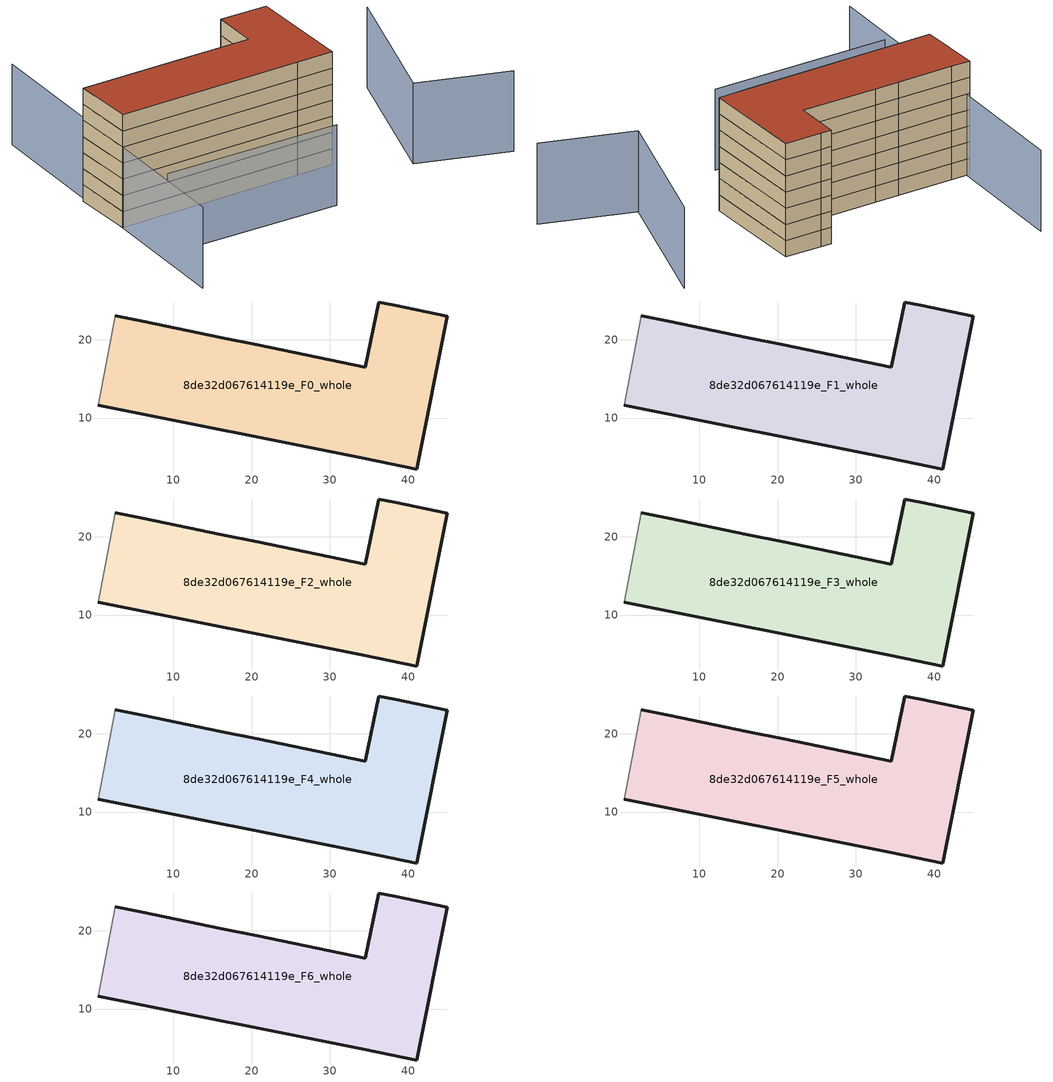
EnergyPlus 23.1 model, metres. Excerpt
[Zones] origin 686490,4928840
8de32d067614119e_F0_whole
 floor ground (EU_floor_Construction): 44.97,22.98 41.07,3.49 34.31,4.85 0.39,11.66 2.53,23.1 6.05,22.37 16.15,20.29 20.68,19.35 34.53,16.49 36.25,24.83 38.26,24.39 z0
 wall outside (EU_wall_Construction): 0.39,11.66 34.31,4.85 41.07,3.49 44.97,22.98 38.26,24.39 36.25,24.83 34.53,16.49 20.68,19.35 16.15,20.29 6.05,22.37 2.53,23.1 z0:3
 wall adiabatic (EU_wall_Construction): 2.53,23.1 0.39,11.66 z0:3
8de32d067614119e_F1_whole
 floor to 8de32d067614119e_F0_whole (EU_floor_Construction): 44.97,22.98 41.07,3.49 34.31,4.85 0.39,11.66 2.53,23.1 6.05,22.37 16.15,20.29 20.68,19.35 34.53,16.49 36.25,24.83 38.26,24.39 z3
 wall outside (EU_wall_Construction): 0.39,11.66 34.31,4.85 41.07,3.49 44.97,22.98 38.26,24.39 36.25,24.83 34.53,16.49 20.68,19.35 16.15,20.29 6.05,22.37 2.53,23.1 z3:6
 wall adiabatic (EU_wall_Construction): 2.53,23.1 0.39,11.66 z3:6
8de32d067614119e_F2_whole
 floor to 8de32d067614119e_F1_whole (EU_floor_Construction): 44.97,22.98 41.07,3.49 34.31,4.85 0.39,11.66 2.53,23.1 6.05,22.37 16.15,20.29 20.68,19.35 34.53,16.49 36.25,24.83 38.26,24.39 z6
 wall outside (EU_wall_Construction): 0.39,11.66 34.31,4.85 41.07,3.49 44.97,22.98 38.26,24.39 36.25,24.83 34.53,16.49 20.68,19.35 16.15,20.29 6.05,22.37 2.53,23.1 z6:9
 wall adiabatic (EU_wall_Construction): 2.53,23.1 0.39,11.66 z6:9
8de32d067614119e_F3_whole
 floor to 8de32d067614119e_F2_whole (EU_floor_Construction): 44.97,22.98 41.07,3.49 34.31,4.85 0.39,11.66 2.53,23.1 6.05,22.37 16.15,20.29 20.68,19.35 34.53,16.49 36.25,24.83 38.26,24.39 z9
 wall outside (EU_wall_Construction): 0.39,11.66 34.31,4.85 41.07,3.49 44.97,22.98 38.26,24.39 36.25,24.83 34.53,16.49 20.68,19.35 16.15,20.29 6.05,22.37 2.53,23.1 z9:12
 wall adiabatic (EU_wall_Construction): 2.53,23.1 0.39,11.66 z9:12
8de32d067614119e_F4_whole
 floor to 8de32d067614119e_F3_whole (EU_floor_Construction): 44.97,22.98 41.07,3.49 34.31,4.85 0.39,11.66 2.53,23.1 6.05,22.37 16.15,20.29 20.68,19.35 34.53,16.49 36.25,24.83 38.26,24.39 z12
 wall outside (EU_wall_Construction): 0.39,11.66 34.31,4.85 41.07,3.49 44.97,22.98 38.26,24.39 36.25,24.83 34.53,16.49 20.68,19.35 16.15,20.29 6.05,22.37 2.53,23.1 z12:15
 wall adiabatic (EU_wall_Construction): 2.53,23.1 0.39,11.66 z12:15
8de32d067614119e_F5_whole
 floor to 8de32d067614119e_F4_whole (EU_floor_Construction): 44.97,22.98 41.07,3.49 34.31,4.85 0.39,11.66 2.53,23.1 6.05,22.37 16.15,20.29 20.68,19.35 34.53,16.49 36.25,24.83 38.26,24.39 z15
 wall outside (EU_wall_Construction): 0.39,11.66 34.31,4.85 41.07,3.49 44.97,22.98 38.26,24.39 36.25,24.83 34.53,16.49 20.68,19.35 16.15,20.29 6.05,22.37 2.53,23.1 z15:18
 wall adiabatic (EU_wall_Construction): 2.53,23.1 0.39,11.66 z15:18
8de32d067614119e_F6_whole
 floor to 8de32d067614119e_F5_whole (EU_floor_Construction): 44.97,22.98 41.07,3.49 34.31,4.85 0.39,11.66 2.53,23.1 6.05,22.37 16.15,20.29 20.68,19.35 34.53,16.49 36.25,24.83 38.26,24.39 z18
 wall outside (EU_wall_Construction): 0.39,11.66 34.31,4.85 41.07,3.49 44.97,22.98 38.26,24.39 36.25,24.83 34.53,16.49 20.68,19.35 16.15,20.29 6.05,22.37 2.53,23.1 z18:21
 wall adiabatic (EU_wall_Construction): 2.53,23.1 0.39,11.66 z18:21
 roof outside (EU_roof_Construction): 41.07,3.49 44.97,22.98 38.26,24.39 36.25,24.83 34.53,16.49 20.68,19.35 16.15,20.29 6.05,22.37 2.53,23.1 0.39,11.66 34.31,4.85 z21
shading: 65.87,-14.11 50.82,-5.7 / 50.82,-5.7 64.72,19.16 / -1.08,-0.41 31.34,-7.4 / 8.53,45.87 -5.5,-13.13 z0:15
[Building]
EU S2 Campaign: North Axis=0; Terrain=City; Solar Distribution=FullExterior
[Site:Location]
Bologna: Latitude=44.5; Longitude=11.25; Time Zone=1; Elevation=37
[SizingPeriod:WeatherFileDays]
AnnualSizingPeriod: Begin Month=1; Begin Day of Month=1; End Month=12; End Day of Month=31; Day of Week for Start Day=Monday; Use Weather File Daylight Saving Period=No; Use Weather File Rain and Snow Indicators=No
[MATERIAL]
EU_InternalMass_Material: Roughness=MediumRough; Thickness=0.1; Conductivity=1; Density=1800; Specific Heat=900; Thermal Absorptance=0.9; Solar Absorptance=0.7; Visible Absorptance=0.7
[MATERIAL:NOMASS] Roughness=MediumRough; Thermal Absorptance=0.9; Solar Absorptance=0.7; Visible Absorptance=0.7
Name | Thermal Resistance
EU_wall_NoMass | 0.905828
EU_roof_NoMass | 0.37593
EU_floor_NoMass | 0.67114
[CONSTRUCTION]
EU_wall_Construction: EU_wall_NoMass
EU_roof_Construction: EU_roof_NoMass
EU_floor_Construction: EU_floor_NoMass
EU_InternalMass_Construction: EU_InternalMass_Material
[ZONE] Type=1; Multiplier=1; Ceiling Height=autocalculate; Volume=1664.21; Floor Area=autocalculate; Part of Total Floor Area=Yes
8de32d067614119e_F0_whole; 8de32d067614119e_F1_whole; 8de32d067614119e_F2_whole; 8de32d067614119e_F3_whole; 8de32d067614119e_F4_whole; 8de32d067614119e_F5_whole; 8de32d067614119e_F6_whole
[INTERNALMASS] Construction=EU_InternalMass_Construction; Surface Area=554.736
Name | Zone or ZoneList
8de32d067614119e_F0_whole_EU_InternalMass | 8de32d067614119e_F0_whole
8de32d067614119e_F1_whole_EU_InternalMass | 8de32d067614119e_F1_whole
8de32d067614119e_F2_whole_EU_InternalMass | 8de32d067614119e_F2_whole
8de32d067614119e_F3_whole_EU_InternalMass | 8de32d067614119e_F3_whole
8de32d067614119e_F4_whole_EU_InternalMass | 8de32d067614119e_F4_whole
8de32d067614119e_F5_whole_EU_InternalMass | 8de32d067614119e_F5_whole
8de32d067614119e_F6_whole_EU_InternalMass | 8de32d067614119e_F6_whole
[OTHEREQUIPMENT] Fuel Type=Electricity; Design Level Calculation Method=Watts/Area; Power per Zone Floor Area=1; Fraction Latent=0; Fraction Radiant=0; Fraction Lost=0; Carbon Dioxide Generation Rate=0; EndUse Subcategory=EU_Step8_InternalGains
Name | Zone or ZoneList or Space or SpaceList | Schedule
EU_Step8_InternalGain_8de32d067614119e_F0_whole_f000 | 8de32d067614119e_F0_whole | EU_Step8_GainSchedule_8de32d067614119e_F0_whole_f000
EU_Step8_InternalGain_8de32d067614119e_F1_whole_f000 | 8de32d067614119e_F1_whole | EU_Step8_GainSchedule_8de32d067614119e_F1_whole_f000
EU_Step8_InternalGain_8de32d067614119e_F2_whole_f000 | 8de32d067614119e_F2_whole | EU_Step8_GainSchedule_8de32d067614119e_F2_whole_f000
EU_Step8_InternalGain_8de32d067614119e_F3_whole_f000 | 8de32d067614119e_F3_whole | EU_Step8_GainSchedule_8de32d067614119e_F3_whole_f000
EU_Step8_InternalGain_8de32d067614119e_F4_whole_f000 | 8de32d067614119e_F4_whole | EU_Step8_GainSchedule_8de32d067614119e_F4_whole_f000
EU_Step8_InternalGain_8de32d067614119e_F5_whole_f000 | 8de32d067614119e_F5_whole | EU_Step8_GainSchedule_8de32d067614119e_F5_whole_f000
EU_Step8_InternalGain_8de32d067614119e_F6_whole_f000 | 8de32d067614119e_F6_whole | EU_Step8_GainSchedule_8de32d067614119e_F6_whole_f000
[ZONEVENTILATION:DESIGNFLOWRATE] Schedule=EU_AlwaysOn; Design Flow Rate Calculation Method=AirChanges/Hour; Air Changes per Hour=0.73129; Ventilation Type=Natural; Fan Pressure Rise=0; Fan Total Efficiency=1; Constant Term Coefficient=1; Temperature Term Coefficient=0; Velocity Term Coefficient=0; Velocity Squared Term Coefficient=0; Minimum Indoor Temperature=-100; Maximum Indoor Temperature=100; Delta Temperature=-100; Minimum Outdoor Temperature=-100; Maximum Outdoor Temperature=100; Maximum Wind Speed=40
Name | Zone or ZoneList or Space or SpaceList
EU_ConstantAir_8de32d067614119e_F0_whole | 8de32d067614119e_F0_whole
EU_ConstantAir_8de32d067614119e_F1_whole | 8de32d067614119e_F1_whole
EU_ConstantAir_8de32d067614119e_F2_whole | 8de32d067614119e_F2_whole
EU_ConstantAir_8de32d067614119e_F3_whole | 8de32d067614119e_F3_whole
EU_ConstantAir_8de32d067614119e_F4_whole | 8de32d067614119e_F4_whole
EU_ConstantAir_8de32d067614119e_F5_whole | 8de32d067614119e_F5_whole
EU_ConstantAir_8de32d067614119e_F6_whole | 8de32d067614119e_F6_whole
[HVACTEMPLATE:THERMOSTAT] Constant Heating Setpoint=20; Constant Cooling Setpoint=50
EU_HeatOnly_8de32d067614119e_F0_whole; EU_HeatOnly_8de32d067614119e_F1_whole; EU_HeatOnly_8de32d067614119e_F2_whole; EU_HeatOnly_8de32d067614119e_F3_whole; EU_HeatOnly_8de32d067614119e_F4_whole; EU_HeatOnly_8de32d067614119e_F5_whole; EU_HeatOnly_8de32d067614119e_F6_whole
[HVACTEMPLATE:ZONE:IDEALLOADSAIRSYSTEM] System Availability Schedule=EU_AlwaysOn; Maximum Heating Supply Air Temperature=50; Minimum Cooling Supply Air Temperature=13; Maximum Heating Supply Air Humidity Ratio=0.0156; Minimum Cooling Supply Air Humidity Ratio=0.0077; Heating Limit=NoLimit; Cooling Limit=NoLimit; Heating Availability Schedule=EU_AlwaysOn; Cooling Availability Schedule=EU_CoolingOff; Dehumidification Control Type=ConstantSensibleHeatRatio; Cooling Sensible Heat Ratio=0.7; Dehumidification Setpoint=60; Humidification Control Type=None; Humidification Setpoint=30; Outdoor Air Method=None; Outdoor Air Flow Rate per Person=0.00944; Outdoor Air Flow Rate per Zone Floor Area=0; Outdoor Air Flow Rate per Zone=0; Demand Controlled Ventilation Type=None; Outdoor Air Economizer Type=NoEconomizer; Heat Recovery Type=None; Sensible Heat Recovery Effectiveness=0.7; Latent Heat Recovery Effectiveness=0.65
Name | Template Thermostat
8de32d067614119e_F0_whole | EU_HeatOnly_8de32d067614119e_F0_whole
8de32d067614119e_F1_whole | EU_HeatOnly_8de32d067614119e_F1_whole
8de32d067614119e_F2_whole | EU_HeatOnly_8de32d067614119e_F2_whole
8de32d067614119e_F3_whole | EU_HeatOnly_8de32d067614119e_F3_whole
8de32d067614119e_F4_whole | EU_HeatOnly_8de32d067614119e_F4_whole
8de32d067614119e_F5_whole | EU_HeatOnly_8de32d067614119e_F5_whole
8de32d067614119e_F6_whole | EU_HeatOnly_8de32d067614119e_F6_whole
[SIZING:ZONE] Zone Cooling Design Supply Air Temperature Input Method=SupplyAirTemperature; Zone Cooling Design Supply Air Temperature=13; Zone Heating Design Supply Air Temperature Input Method=SupplyAirTemperature; Zone Heating Design Supply Air Temperature=50; Zone Cooling Design Supply Air Humidity Ratio=0.008; Zone Heating Design Supply Air Humidity Ratio=0.008; Cooling Design Air Flow Method=DesignDay; Cooling Design Air Flow Rate=0; Cooling Minimum Air Flow per Zone Floor Area=0.000762; Cooling Minimum Air Flow=0; Cooling Minimum Air Flow Fraction=0.2; Heating Design Air Flow Method=DesignDay; Heating Design Air Flow Rate=0; Heating Maximum Air Flow per Zone Floor Area=0.002032; Heating Maximum Air Flow=0.141576; Heating Maximum Air Flow Fraction=0.3; Account for Dedicated Outdoor Air System=No; Dedicated Outdoor Air System Control Strategy=NeutralSupplyAir; Dedicated Outdoor Air Low Setpoint Temperature for Design=autosize; Dedicated Outdoor Air High Setpoint Temperature for Design=autosize; Zone Load Sizing Method=Sensible Load Only No Latent Load; Zone Latent Cooling Design Supply Air Humidity Ratio Input Method=HumidityRatioDifference; Zone Cooling Design Supply Air Humidity Ratio Difference=0.005; Zone Latent Heating Design Supply Air Humidity Ratio Input Method=HumidityRatioDifference; Zone Humidification Design Supply Air Humidity Ratio Difference=0.005
8de32d067614119e_F0_whole; 8de32d067614119e_F1_whole; 8de32d067614119e_F2_whole; 8de32d067614119e_F3_whole; 8de32d067614119e_F4_whole; 8de32d067614119e_F5_whole; 8de32d067614119e_F6_whole
[SCHEDULE:CONSTANT]
Name | Hourly Value
EU_AlwaysOn | 1
EU_CoolingOff | 0
[SCHEDULE:FILE] Column Number=1; Rows to Skip at Top=0; Number of Hours of Data=8760; Column Separator=Comma; Interpolate to Timestep=No; Minutes per Item=60; Adjust Schedule for Daylight Savings=Yes
Name | File
EU_Step8_GainSchedule_8de32d067614119e_F0_whole_f000 | ../../schedules/8de32d067614119e/8de32d067614119e_F0_whole_f000_gain.csv
EU_Step8_GainSchedule_8de32d067614119e_F1_whole_f000 | ../../schedules/8de32d067614119e/8de32d067614119e_F1_whole_f000_gain.csv
EU_Step8_GainSchedule_8de32d067614119e_F2_whole_f000 | ../../schedules/8de32d067614119e/8de32d067614119e_F2_whole_f000_gain.csv
EU_Step8_GainSchedule_8de32d067614119e_F3_whole_f000 | ../../schedules/8de32d067614119e/8de32d067614119e_F3_whole_f000_gain.csv
EU_Step8_GainSchedule_8de32d067614119e_F4_whole_f000 | ../../schedules/8de32d067614119e/8de32d067614119e_F4_whole_f000_gain.csv
EU_Step8_GainSchedule_8de32d067614119e_F5_whole_f000 | ../../schedules/8de32d067614119e/8de32d067614119e_F5_whole_f000_gain.csv
EU_Step8_GainSchedule_8de32d067614119e_F6_whole_f000 | ../../schedules/8de32d067614119e/8de32d067614119e_F6_whole_f000_gain.csv
